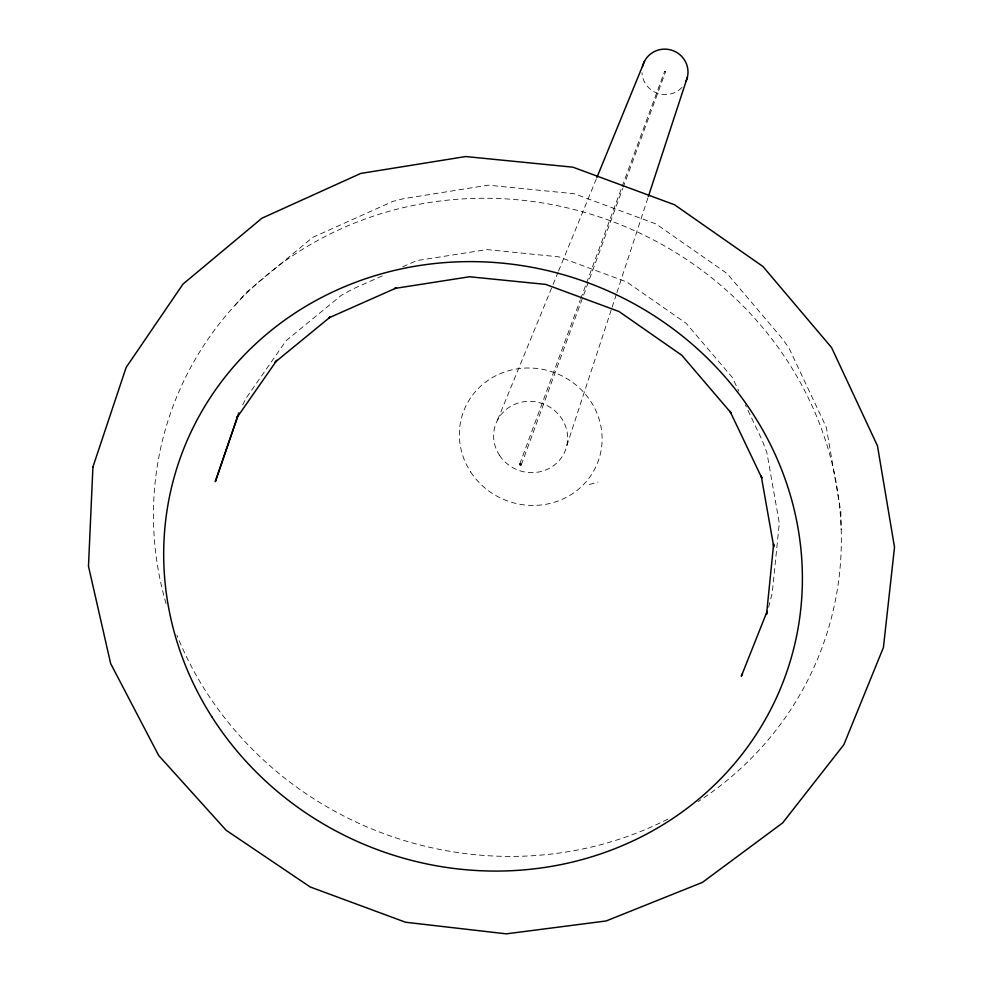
<?xml version="1.0" encoding="UTF-8"?>
<svg xmlns="http://www.w3.org/2000/svg" width="983" height="983" viewBox="0 0 983 983"><rect width="100%" height="100%" fill="white"/><g stroke="black" fill="none" stroke-linecap="round" stroke-linejoin="round"><path stroke-width="0.74" stroke-dasharray="4.92 3.69" d="M665.577 71.734L664.557 71.501L665.577 71.734L623.271 187.016M768.62 607.273L772.257 592.872L779.298 523.067L766.924 452.844L762.366 440.654L745.372 404.91M566.847 445.557L611.647 308.637M612.126 307.188L616.415 294.077M616.894 292.615L647.883 197.939M521.309 464.836L622.792 188.306M519.774 464.025L580.253 300.061M580.72 298.795L586.089 284.247M586.556 282.969L621.625 187.876M622.104 186.586L664.606 71.378M497.57 419.938L557.988 272.463M558.565 271.05L596.325 178.881M242.74 404.935L246.02 398.275L286.114 340.671L341.236 295.416L352.578 289.1L383.186 275.486M234.974 305.308L246.45 292.307L312.705 237.394L392.795 201.441L403.743 198.652L488.195 185.16L574.379 193.762L655.993 223.952L727.027 273.495L782.357 338.68L788.919 347.933L826.31 427.347L840.858 512.131L841.19 529.493M402.661 266.835L416.583 260.642L487.003 249.584L558.799 256.846L626.798 281.986L686.048 323.198L732.298 377.411L738.835 391.16M589.333 484.484L598.02 482.063M166.053 603.648A346.225 326.688 20.2 0 1 367.04 218.324A346.225 326.688 20.2 0 1 798.294 378.86A346.225 326.688 20.2 0 1 698.016 801.661M667.801 819.122A346.225 326.688 20.2 0 1 176.94 635.239M681.932 87.413A23.064 22.67 20.2 0 1 641.985 72.631M499.561 455.399A37.231 35.437 20.2 0 0 563.603 454.22A37.231 35.437 20.2 0 0 528.743 401.334A37.231 35.437 20.2 0 0 499.561 455.399M470.734 472.049A71.771 68.294 20.2 0 0 594.199 470.095A71.771 68.294 20.2 0 0 527.281 367.998A71.771 68.294 20.2 0 0 470.734 472.049"/><path stroke-width="1.47" d="M648.362 196.489L687.449 77.055M238.795 412.921L215.302 481.695L237.96 415.674L236.559 418.156L276.887 360.257L275.056 362.26L330.73 316.6L328.764 317.902L396.309 287.958L394.552 288.474L469.555 276.764L545.725 284.406L618.971 311.488L681.76 355.232L731.069 412.921L730.062 411.386L761.85 478.07L761.198 475.797L773.732 546.671L773.646 543.968L766.568 614.166L767.121 611.352L741.342 676.218L742.46 673.638M596.902 177.456L644.541 61.179M642.489 66.733A23.064 22.67 20.2 0 1 672.139 50.342A23.064 22.67 20.2 0 1 686.036 81.27M92.918 466.974L88.482 566.257L110.661 663.574L158.681 755.497L226.127 830.266L310.186 886.973L405.549 922.238L506.282 933.85L606.167 920.96L702.44 882.378L782.615 822.931L843.869 744.672L883.422 647.478L894.518 547.212L877.475 445.852L831.581 347.589L762.931 266.479L674.559 204.771L572.942 167.184L465.672 156.543L360.736 173.438L261.933 218.201L183.01 284.075L126.143 367.433L92.918 466.974M519.688 464.234C520.916 467.392 522.145 461.936 519.688 464.234M211.8 716.73A321.576 302.371 20.2 0 0 764.639 720.674A321.576 302.371 20.2 0 0 472.688 261.625A321.576 302.371 20.2 0 0 211.8 716.73"/></g></svg>
